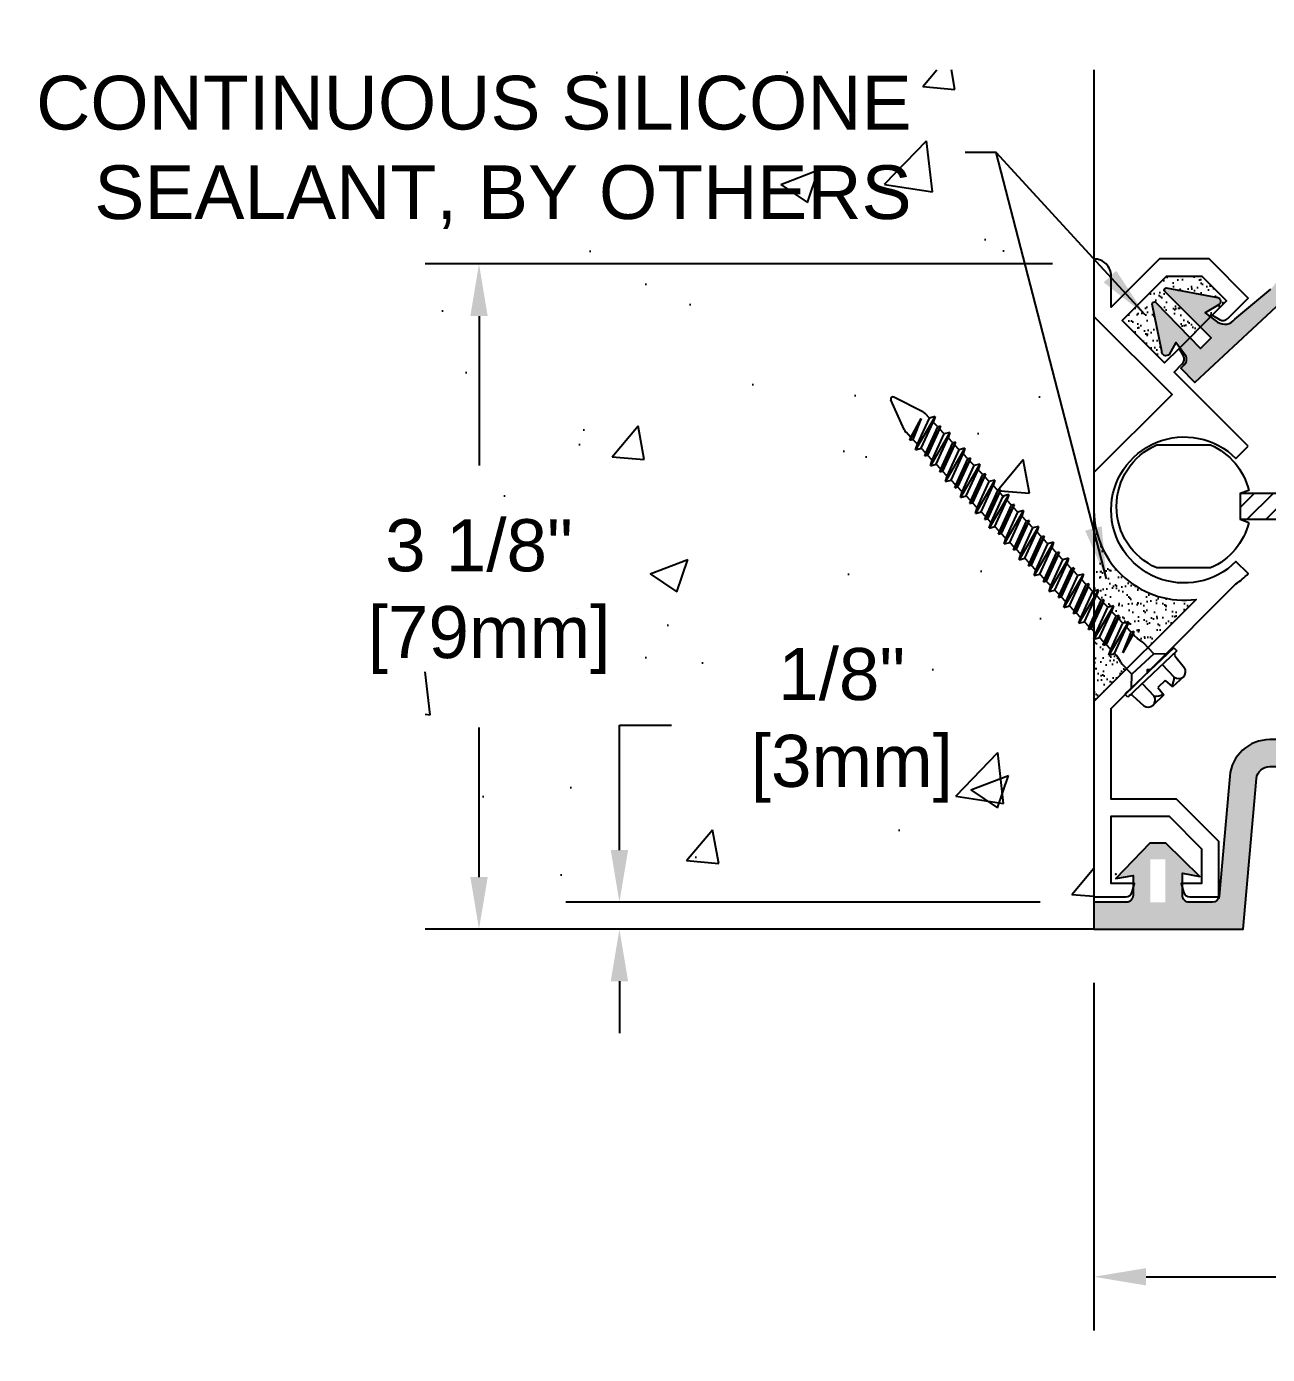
# Model space of a CAD drawing. Header units: inches. Extents: x -2.3 to 14.3, y 3.2 to 13.1.
# Drawn here: x -2.32 to 3.46, y 3.19 to 9.37 of the extents above; entities that cross this region are included whole.
import ezdxf

# ---------------------------------------------------------------- set-up
doc = ezdxf.new("R2010")
doc.units = ezdxf.units.IN
doc.header["$MEASUREMENT"] = 0
for name, color, linetype in [('Anchors', 4, 'Continuous'), ('Conditions', 1, 'Continuous'), ('Dimensions', 3, 'Continuous'), ('Fillers', 2, 'Continuous'), ('Metals', 7, 'Continuous'), ('Text', 2, 'Continuous')]:
    doc.layers.add(name, color=color, linetype=linetype)
doc.styles.add('Arial', font='arial.ttf')
doc.dimstyles.new('Arial', dxfattribs={"dimtxt": 0.2425, "dimasz": 0.2425, "dimexe": 0.25, "dimexo": 0.25, "dimgap": 0.25, "dimtad": 0, "dimtih": 1, "dimtoh": 1, "dimdec": 4, "dimzin": 0, "dimdsep": 46, "dimlunit": 4, "dimtxsty": 'Arial', "dimcen": 0.09, "dimadec": 0, "dimazin": 0, "dimtfac": 1, "dimtdec": 4, "dimtofl": 0, "dimtmove": 0, "dimatfit": 3, "dimfxl": 0, "dimfrac": 2, "dimtolj": 1, "dimtzin": 0, "dimarcsym": 0})

# ---------------------------------------------------------------- blocks, each defined once
blk = doc.blocks.new('Th316134')
for p, q in [((-0.0968, 1.8775), (-0.0272, 1.8775)), ((-0.0233, 1.8325), (-0.0272, 1.8775)), ((0.0232, 1.8325), (0.0272, 1.8775)), ((0.0272, 1.8775), (0.0967, 1.8775)), ((-0.1352, 1.779), (-0.129, 1.8501)), ((-0.0645, 1.7688), (-0.0645, 1.8501)), ((-0.0233, 1.8325), (0.0232, 1.8325)), ((0.0645, 1.7688), (0.0645, 1.8501)), ((0.1352, 1.779), (0.129, 1.8501)), ((-0.1568, 1.75), (-0.1568, 1.7688)), ((-0.1568, 1.7688), (0.1567, 1.7688)), ((-0.1568, 1.75), (0.1567, 1.75)), ((-0.1148, 1.75), (-0.0698, 1.705)), ((0.1148, 1.75), (0.0697, 1.705)), ((0.1567, 1.7688), (0.1567, 1.75)), ((-0.0698, 1.705), (-0.0698, 1.6379)), ((-0.0698, 1.705), (0.0697, 1.705)), ((0.0697, 1.705), (0.0697, 1.6379)), ((-0.0687, 1.6283), (-0.0633, 1.6023)), ((0.0687, 1.6283), (0.0633, 1.6023)), ((-0.0863, 1.5156), (0.0862, 1.5664)), ((-0.0737, 1.5664), (0.0321, 1.6029)), ((-0.0737, 1.5664), (-0.0623, 1.5726)), ((-0.0737, 1.5664), (-0.0623, 1.5602)), ((-0.0623, 1.5726), (0.0321, 1.6029)), ((0.0321, 1.6029), (-0.0623, 1.5602)), ((-0.0623, 1.5927), (-0.0623, 1.5726)), ((0.0623, 1.5793), (-0.0623, 1.5285)), ((-0.0623, 1.5602), (-0.0623, 1.5285)), ((0.0623, 1.5535), (-0.0623, 1.5027)), ((0.0623, 1.5927), (0.0623, 1.5793)), ((0.0862, 1.5664), (0.0623, 1.5793)), ((0.0862, 1.5664), (0.0623, 1.5535)), ((0.0623, 1.5535), (0.0623, 1.5218)), ((-0.0863, 1.5156), (-0.0623, 1.5285)), ((-0.0863, 1.5156), (-0.0623, 1.5027)), ((-0.0737, 1.4648), (0.0737, 1.5156)), ((-0.0623, 1.471), (0.0623, 1.5218)), ((0.0623, 1.5095), (-0.0623, 1.4587)), ((-0.0623, 1.5027), (-0.0623, 1.471)), ((0.0737, 1.5156), (0.0623, 1.5218)), ((0.0737, 1.5156), (0.0623, 1.5095)), ((0.0623, 1.5095), (0.0623, 1.4778)), ((-0.0863, 1.4141), (0.0862, 1.4648)), ((-0.0863, 1.4141), (-0.0623, 1.427)), ((-0.0737, 1.4648), (-0.0623, 1.471)), ((-0.0737, 1.4648), (-0.0623, 1.4587)), ((0.0623, 1.4778), (-0.0623, 1.427)), ((-0.0623, 1.4587), (-0.0623, 1.427)), ((0.0623, 1.4519), (-0.0623, 1.4011)), ((0.0862, 1.4648), (0.0623, 1.4778)), ((0.0862, 1.4648), (0.0623, 1.4519)), ((0.0623, 1.4519), (0.0623, 1.4202)), ((-0.0863, 1.4141), (-0.0623, 1.4011)), ((-0.0863, 1.3125), (0.0862, 1.3633)), ((-0.0737, 1.3633), (0.0737, 1.4141)), ((-0.0737, 1.3633), (-0.0623, 1.3694)), ((-0.0737, 1.3633), (-0.0623, 1.3571)), ((-0.0623, 1.3694), (0.0623, 1.4202)), ((0.0623, 1.4079), (-0.0623, 1.3571)), ((-0.0623, 1.4011), (-0.0623, 1.3694)), ((0.0623, 1.3762), (-0.0623, 1.3254)), ((0.0737, 1.4141), (0.0623, 1.4202)), ((0.0737, 1.4141), (0.0623, 1.4079)), ((0.0623, 1.4079), (0.0623, 1.3762)), ((0.0862, 1.3633), (0.0623, 1.3762)), ((0.0862, 1.3633), (0.0623, 1.3504)), ((-0.0863, 1.3125), (-0.0623, 1.3254)), ((-0.0863, 1.3125), (-0.0623, 1.2996)), ((-0.0737, 1.2617), (0.0737, 1.3125)), ((-0.0623, 1.3571), (-0.0623, 1.3254)), ((0.0623, 1.3504), (-0.0623, 1.2996)), ((-0.0623, 1.2679), (0.0623, 1.3187)), ((0.0623, 1.3063), (-0.0623, 1.2556)), ((-0.0623, 1.2996), (-0.0623, 1.2679)), ((0.0623, 1.3504), (0.0623, 1.3187)), ((0.0737, 1.3125), (0.0623, 1.3187)), ((0.0737, 1.3125), (0.0623, 1.3063)), ((0.0623, 1.3063), (0.0623, 1.2746)), ((-0.0863, 1.2109), (0.0862, 1.2617)), ((-0.0737, 1.2617), (-0.0623, 1.2679)), ((-0.0737, 1.2617), (-0.0623, 1.2556)), ((0.0623, 1.2746), (-0.0623, 1.2239)), ((-0.0623, 1.2556), (-0.0623, 1.2239)), ((0.0623, 1.2488), (-0.0623, 1.198)), ((0.0862, 1.2617), (0.0623, 1.2746)), ((0.0862, 1.2617), (0.0623, 1.2488)), ((0.0623, 1.2488), (0.0623, 1.2171)), ((-0.0863, 1.2109), (-0.0623, 1.2239)), ((-0.0863, 1.2109), (-0.0623, 1.198)), ((-0.0737, 1.1602), (0.0737, 1.2109)), ((-0.0623, 1.1663), (0.0623, 1.2171)), ((0.0623, 1.2048), (-0.0623, 1.154)), ((-0.0623, 1.198), (-0.0623, 1.1663)), ((0.0737, 1.2109), (0.0623, 1.2171)), ((0.0737, 1.2109), (0.0623, 1.2048)), ((0.0623, 1.2048), (0.0623, 1.1731)), ((-0.0863, 1.1094), (0.0862, 1.1602)), ((-0.0863, 1.1094), (-0.0623, 1.1223)), ((-0.0737, 1.1602), (-0.0623, 1.1663)), ((-0.0737, 1.1602), (-0.0623, 1.154)), ((0.0623, 1.1731), (-0.0623, 1.1223)), ((-0.0623, 1.154), (-0.0623, 1.1223)), ((0.0623, 1.1472), (-0.0623, 1.0965)), ((-0.0623, 1.0648), (0.0623, 1.1155)), ((0.0862, 1.1602), (0.0623, 1.1731)), ((0.0862, 1.1602), (0.0623, 1.1472)), ((0.0623, 1.1472), (0.0623, 1.1155)), ((0.0737, 1.1094), (0.0623, 1.1155)), ((-0.0863, 1.1094), (-0.0623, 1.0965)), ((-0.0863, 1.0078), (0.0862, 1.0586)), ((-0.0737, 1.0586), (0.0737, 1.1094)), ((-0.0737, 1.0586), (-0.0623, 1.0648)), ((-0.0737, 1.0586), (-0.0623, 1.0524)), ((0.0623, 1.1032), (-0.0623, 1.0524)), ((-0.0623, 1.0965), (-0.0623, 1.0648)), ((0.0623, 1.0715), (-0.0623, 1.0207)), ((-0.0623, 1.0524), (-0.0623, 1.0207)), ((0.0737, 1.1094), (0.0623, 1.1032)), ((0.0623, 1.1032), (0.0623, 1.0715)), ((0.0862, 1.0586), (0.0623, 1.0715)), ((0.0862, 1.0586), (0.0623, 1.0457)), ((-0.0863, 1.0078), (-0.0623, 1.0207)), ((-0.0863, 1.0078), (-0.0623, 0.9949)), ((-0.0737, 0.957), (0.0737, 1.0078)), ((0.0623, 1.0457), (-0.0623, 0.9949)), ((-0.0623, 0.9632), (0.0623, 1.014)), ((0.0623, 1.0016), (-0.0623, 0.9509)), ((-0.0623, 0.9949), (-0.0623, 0.9632)), ((0.0623, 1.0457), (0.0623, 1.014)), ((0.0737, 1.0078), (0.0623, 1.014)), ((0.0737, 1.0078), (0.0623, 1.0016)), ((0.0623, 1.0016), (0.0623, 0.97)), ((-0.0863, 0.9063), (0.0862, 0.957)), ((-0.0737, 0.957), (-0.0623, 0.9632)), ((-0.0737, 0.957), (-0.0623, 0.9509)), ((0.0623, 0.97), (-0.0623, 0.9192)), ((-0.0623, 0.9509), (-0.0623, 0.9192)), ((0.0623, 0.9441), (-0.0623, 0.8933)), ((0.0862, 0.957), (0.0623, 0.97)), ((0.0862, 0.957), (0.0623, 0.9441)), ((0.0623, 0.9441), (0.0623, 0.9124)), ((-0.0863, 0.9063), (-0.0623, 0.9192)), ((-0.0863, 0.9063), (-0.0623, 0.8933)), ((-0.0737, 0.8555), (0.0737, 0.9063)), ((-0.0623, 0.8616), (0.0623, 0.9124)), ((0.0623, 0.9001), (-0.0623, 0.8493)), ((-0.0623, 0.8933), (-0.0623, 0.8616)), ((0.0623, 0.8684), (-0.0623, 0.8176)), ((0.0737, 0.9063), (0.0623, 0.9124)), ((0.0737, 0.9063), (0.0623, 0.9001)), ((0.0623, 0.9001), (0.0623, 0.8684)), ((0.0862, 0.8555), (0.0623, 0.8684)), ((-0.0863, 0.8047), (0.0862, 0.8555)), ((-0.0863, 0.8047), (-0.0623, 0.8176)), ((-0.0863, 0.8047), (-0.0623, 0.7918)), ((-0.0737, 0.8555), (-0.0623, 0.8616)), ((-0.0737, 0.8555), (-0.0623, 0.8493)), ((-0.0737, 0.7539), (0.0737, 0.8047)), ((-0.0623, 0.8493), (-0.0623, 0.8176)), ((0.0623, 0.8425), (-0.0623, 0.7918)), ((-0.0623, 0.7601), (0.0623, 0.8109)), ((0.0862, 0.8555), (0.0623, 0.8425)), ((0.0623, 0.8425), (0.0623, 0.8109)), ((0.0737, 0.8047), (0.0623, 0.8109)), ((0.0737, 0.8047), (0.0623, 0.7985)), ((-0.0863, 0.7031), (0.0862, 0.7539)), ((-0.0737, 0.7539), (-0.0623, 0.7601)), ((-0.0737, 0.7539), (-0.0623, 0.7477)), ((0.0623, 0.7985), (-0.0623, 0.7477)), ((-0.0623, 0.7918), (-0.0623, 0.7601)), ((0.0623, 0.7668), (-0.0623, 0.716)), ((-0.0623, 0.7477), (-0.0623, 0.716)), ((0.0623, 0.7985), (0.0623, 0.7668)), ((0.0862, 0.7539), (0.0623, 0.7668)), ((0.0862, 0.7539), (0.0623, 0.741)), ((0.0623, 0.7488), (0.0623, 0.7171)), ((-0.0863, 0.7031), (-0.0623, 0.716)), ((-0.0863, 0.7031), (-0.0623, 0.6902)), ((-0.0737, 0.6602), (0.0737, 0.7109)), ((0.0623, 0.741), (-0.0623, 0.6902)), ((-0.0623, 0.6663), (0.0623, 0.7171)), ((0.0623, 0.7048), (-0.0623, 0.654)), ((-0.0623, 0.698), (-0.0623, 0.6663)), ((0.0737, 0.7109), (0.0623, 0.7171)), ((0.0737, 0.7109), (0.0623, 0.7048)), ((0.0623, 0.7048), (0.0623, 0.6731)), ((-0.0863, 0.6094), (0.0862, 0.6602)), ((-0.0863, 0.6094), (-0.0623, 0.6223)), ((-0.0737, 0.6602), (-0.0623, 0.6663)), ((-0.0737, 0.6602), (-0.0623, 0.654)), ((0.0623, 0.6731), (-0.0623, 0.6223)), ((-0.0623, 0.654), (-0.0623, 0.6223)), ((0.0623, 0.6472), (-0.0623, 0.5965)), ((0.0862, 0.6602), (0.0623, 0.6731)), ((0.0862, 0.6602), (0.0623, 0.6472)), ((0.0623, 0.6472), (0.0623, 0.6155)), ((-0.0863, 0.6094), (-0.0623, 0.5965)), ((-0.0863, 0.5078), (0.0862, 0.5586)), ((-0.0737, 0.5586), (0.0737, 0.6094)), ((-0.0737, 0.5586), (-0.0623, 0.5648)), ((-0.0737, 0.5586), (-0.0623, 0.5524)), ((-0.0623, 0.5648), (0.0623, 0.6155)), ((0.0623, 0.6032), (-0.0623, 0.5524)), ((-0.0623, 0.5965), (-0.0623, 0.5648)), ((0.0623, 0.5715), (-0.0623, 0.5207)), ((0.0737, 0.6094), (0.0623, 0.6155)), ((0.0737, 0.6094), (0.0623, 0.6032)), ((0.0623, 0.6032), (0.0623, 0.5715)), ((0.0862, 0.5586), (0.0623, 0.5715)), ((0.0862, 0.5586), (0.0623, 0.5457)), ((-0.0863, 0.5078), (-0.0623, 0.5207)), ((-0.0863, 0.5078), (-0.0623, 0.4949)), ((-0.0737, 0.457), (0.0737, 0.5078)), ((-0.0623, 0.5524), (-0.0623, 0.5207)), ((0.0623, 0.5457), (-0.0623, 0.4949)), ((-0.0623, 0.4632), (0.0623, 0.514)), ((0.0623, 0.5016), (-0.0623, 0.4509)), ((-0.0623, 0.4949), (-0.0623, 0.4632)), ((0.0623, 0.5457), (0.0623, 0.514)), ((0.0737, 0.5078), (0.0623, 0.514)), ((0.0737, 0.5078), (0.0623, 0.5016)), ((0.0623, 0.5016), (0.0623, 0.47)), ((-0.0863, 0.4063), (0.0862, 0.457)), ((-0.0737, 0.457), (-0.0623, 0.4632)), ((-0.0737, 0.457), (-0.0623, 0.4509)), ((0.0623, 0.47), (-0.0623, 0.4192)), ((-0.0623, 0.4509), (-0.0623, 0.4192)), ((0.0623, 0.4441), (-0.0623, 0.3933)), ((0.0862, 0.457), (0.0623, 0.47)), ((0.0862, 0.457), (0.0623, 0.4441)), ((0.0623, 0.4441), (0.0623, 0.4124)), ((-0.0863, 0.4063), (-0.0623, 0.4192)), ((-0.0863, 0.4063), (-0.0623, 0.3933)), ((-0.0737, 0.3555), (0.0737, 0.4063)), ((-0.0623, 0.3616), (0.0623, 0.4124)), ((0.0623, 0.4001), (-0.0623, 0.3493)), ((-0.0623, 0.3933), (-0.0623, 0.3616)), ((0.0737, 0.4063), (0.0623, 0.4124)), ((0.0737, 0.4063), (0.0623, 0.4001)), ((0.0623, 0.4001), (0.0623, 0.3684)), ((-0.0863, 0.3047), (0.0862, 0.3555)), ((-0.0863, 0.3047), (-0.0623, 0.3176)), ((-0.0737, 0.3555), (-0.0623, 0.3616)), ((-0.0737, 0.3555), (-0.0623, 0.3493)), ((0.0623, 0.3684), (-0.0623, 0.3176)), ((-0.0623, 0.3493), (-0.0623, 0.3176)), ((0.0623, 0.3425), (-0.0623, 0.2918)), ((-0.0623, 0.2601), (0.0623, 0.3109)), ((0.0862, 0.3555), (0.0623, 0.3684)), ((0.0862, 0.3555), (0.0623, 0.3425)), ((0.0623, 0.3425), (0.0623, 0.3109)), ((0.0737, 0.3047), (0.0623, 0.3109)), ((-0.0863, 0.3047), (-0.0623, 0.2918)), ((-0.0863, 0.2031), (0.0862, 0.2539)), ((-0.0737, 0.2539), (0.0737, 0.3047)), ((-0.0737, 0.2539), (-0.0623, 0.2601)), ((-0.0737, 0.2539), (-0.0623, 0.2477)), ((0.0623, 0.2985), (-0.0623, 0.2477)), ((-0.0623, 0.2918), (-0.0623, 0.2601)), ((0.0623, 0.2668), (-0.0623, 0.216)), ((-0.0623, 0.2477), (-0.0623, 0.216)), ((0.0737, 0.3047), (0.0623, 0.2985)), ((0.0623, 0.2985), (0.0623, 0.2668)), ((0.0862, 0.2539), (0.0623, 0.2668)), ((0.0862, 0.2539), (0.0623, 0.241)), ((-0.0863, 0.2031), (-0.0623, 0.216)), ((-0.0863, 0.2031), (-0.0623, 0.1902)), ((0.0623, 0.241), (-0.0623, 0.1902)), ((-0.0623, 0.1902), (-0.0623, 0.1643)), ((-0.0335, 0.1662), (0.0623, 0.2093)), ((-0.0335, 0.1662), (0.0737, 0.2031)), ((0.0623, 0.197), (-0.0335, 0.1662)), ((0.0623, 0.241), (0.0623, 0.2093)), ((0.0737, 0.2031), (0.0623, 0.2093)), ((0.0737, 0.2031), (0.0623, 0.197)), ((0.0623, 0.197), (0.0623, 0.1643)), ((-0.0596, 0.149), (-0.0096, 0.0062)), ((0.0596, 0.149), (0.0096, 0.0062))]:
    blk.add_line(p, q)
for centre, radius, start, end in [((-0.0968, 1.8448), 0.0327, 9.28497, 170.71503), ((0, 1.7879), 0.0896, 107.42152, 136.04074), ((0, 1.7879), 0.0896, 43.95926, 72.57848), ((0.0967, 1.8448), 0.0327, 9.28497, 170.71503), ((-0.1464, 1.78), 0.0112, 270, 355), ((0.1464, 1.78), 0.0112, 185, 270), ((-0.0233, 1.6379), 0.0465, 180, 191.9357), ((0.0232, 1.6379), 0.0465, 348.0643, 0), ((-0.1088, 1.5927), 0.0465, 0, 11.9357), ((0.1088, 1.5927), 0.0465, 168.0643, 180), ((-0.0158, 0.1643), 0.0465, 180, 199.30575), ((0.0158, 0.1643), 0.0465, 340.69425, 0), ((0, 0.0106), 0.0106, 204.10008, 335.89992)]:
    blk.add_arc(centre, radius, start, end)
blk = doc.blocks.new('RAL5')
blk.add_lwpolyline([(0.7175, 2.0978), (0.3724, 2.4429), (0.411, 2.4815, 0.339454), (0.416, 2.5189), (0.3958, 2.5539), (0.3286, 2.4867), (0.1314, 2.6839), (0.3376, 2.89), (0.5023, 2.89), (0.6171, 2.7752), (0.5499, 2.708), (0.5849, 2.6878, 0.339454), (0.6223, 2.6928), (0.7175, 2.788), (0.5355, 2.97), (0.3044, 2.97), (0.08, 2.7456), (0.08, 2.8905, 0.414214), (0.0005, 2.97), (0, 2.97), (0, 2.7022), (0.3634, 2.3388), (0, 1.9755), (0, 1.7977, 0.450829), (0.4753, 1.385), (0, 0.9098), (0, 0), (0.1476, 0, 0.339454), (0.1775, 0.023), (0.188, 0.062), (0.08, 0.062), (0.08, 0.375), (0.3503, 0.375), (0.501, 0.2243), (0.501, 0.062), (0.406, 0.062), (0.4165, 0.023, 0.339454), (0.4464, 0), (0.581, 0), (0.581, 0.2575), (0.3835, 0.455), (0.08, 0.455), (0.08, 0.8766), (0.2486, 1.0452), (0.2486, 1.0594), (0.2628, 1.0594), (0.6603, 1.4569, 0.044547), (0.7175, 1.5049), (0.6608, 1.5614, -2.420133), (0.6608, 2.0414), (0.7175, 2.0978)], format="xyb")
at = {"color": 0, "linetype": 'ByBlock'}
blk.add_point((0.102, 0.105), dxfattribs=at)
blk.add_point((0.102, 0.105), dxfattribs=at)
blk.add_point((0.102, 0.105), dxfattribs=at)
blk = doc.blocks.new('*D2')
at = {"layer": 'Defpoints', "color": 0}
for p in [(2.6495, 5.1672), (10.6495, 5.1672), (2.6495, 3.5484)]:
    blk.add_point(p, dxfattribs=at)
at = {"layer": 'Dimensions', "color": 0, "lineweight": -2}
for p, q in [((2.6495, 4.9172), (2.6495, 3.2984)), ((10.6495, 4.9172), (10.6495, 3.2984)), ((2.892, 3.5484), (5.7045, 3.5484)), ((10.407, 3.5484), (7.5945, 3.5484))]:
    blk.add_line(p, q, dxfattribs=at)
at = {"layer": 'Dimensions', "color": 0}
for points in [[(2.892, 3.5888), (2.892, 3.508), (2.6495, 3.5484)], [(10.407, 3.5888), (10.407, 3.508), (10.6495, 3.5484)]]:
    blk.add_solid(points, dxfattribs=at)
at = {"layer": 'Dimensions', "color": 0, "insert": (6.6495, 3.5484), "char_height": 0.2425, "attachment_point": 5, "style": 'Arial'}
blk.add_mtext('\\A1;8"\\P [203mm]', dxfattribs=at)
blk = doc.blocks.new('*D3')
at = {"layer": 'Defpoints', "color": 0}
for p in [(2.7062, 8.2639), (-0.2125, 5.1672), (0.6495, 5.1672)]:
    blk.add_point(p, dxfattribs=at)
at = {"layer": 'Dimensions', "color": 0, "lineweight": -2}
for p, q in [((2.4562, 8.2639), (-0.4625, 8.2639)), ((-0.2125, 8.0214), (-0.2125, 7.3251)), ((-0.2125, 5.4097), (-0.2125, 6.106)), ((0.3995, 5.1672), (-0.4625, 5.1672))]:
    blk.add_line(p, q, dxfattribs=at)
at = {"layer": 'Dimensions', "color": 0}
for points in [[(-0.2529, 8.0214), (-0.172, 8.0214), (-0.2125, 8.2639)], [(-0.2529, 5.4097), (-0.172, 5.4097), (-0.2125, 5.1672)]]:
    blk.add_solid(points, dxfattribs=at)
at = {"layer": 'Dimensions', "color": 0, "insert": (-0.2125, 6.7156), "char_height": 0.2425, "attachment_point": 5, "style": 'Arial'}
blk.add_mtext('\\A1;3 1/8"\\P [79mm]', dxfattribs=at)
blk = doc.blocks.new('*D7')
at = {"layer": 'Defpoints', "color": 0}
for p in [(0.4409, 5.2922), (2.6495, 5.2922), (2.6495, 5.1672)]:
    blk.add_point(p, dxfattribs=at)
at = {"layer": 'Dimensions', "color": 0, "lineweight": -2}
for p, q in [((0.4409, 5.5347), (0.4409, 6.116)), ((0.4409, 6.116), (0.6834, 6.116)), ((2.3995, 5.2922), (0.1909, 5.2922)), ((2.3995, 5.1672), (0.1909, 5.1672)), ((0.4409, 4.9247), (0.4409, 4.6822))]:
    blk.add_line(p, q, dxfattribs=at)
at = {"layer": 'Dimensions', "color": 0}
for points in [[(0.4005, 5.5347), (0.4813, 5.5347), (0.4409, 5.2922)], [(0.4005, 4.9247), (0.4813, 4.9247), (0.4409, 5.1672)]]:
    blk.add_solid(points, dxfattribs=at)
at = {"layer": 'Dimensions', "color": 0, "insert": (1.4756, 6.116), "char_height": 0.2425, "attachment_point": 5, "style": 'Arial'}
blk.add_mtext('\\A1;1/8"\\P [3mm]', dxfattribs=at)
blk = doc.blocks.new('VS400')
h = blk.add_hatch(color=256)
h.paths.add_polyline_path([(3.1059, 0), (3.7912, 0), (3.8538, 0.7004, -0.388879), (3.9155, 0.757), (4.0844, 0.757, -0.388879), (4.1462, 0.7004), (4.2088, 0), (4.894, 0), (4.9566, 0.7004, -0.388879), (5.0184, 0.757), (5.1819, 0.757, -0.388879), (5.2437, 0.7004), (5.3063, 0), (6, 0), (6, 0.125), (5.849, 0.125, -0.414214), (5.818, 0.156), (5.818, 0.25), (5.898, 0.235), (5.7405, 0.4), (5.6655, 0.4), (5.508, 0.245), (5.588, 0.26), (5.588, 0.156, -0.414214), (5.557, 0.125), (5.449, 0.125, -0.388344), (5.4181, 0.1532), (5.3682, 0.7119, 0.388036), (5.1819, 0.882), (5.0184, 0.882, 0.388036), (4.8322, 0.7119), (4.7822, 0.1532, -0.388344), (4.7514, 0.125), (4.6229, 0.125), (4.6229, 0.487), (4.4389, 0.487), (4.4389, 0.125), (4.3515, 0.125, -0.388344), (4.3206, 0.1532), (4.2707, 0.7119, 0.388036), (4.0844, 0.882), (3.9155, 0.882, 0.388036), (3.7293, 0.7119), (3.6794, 0.1532, -0.388344), (3.6485, 0.125), (3.5405, 0.125), (3.5405, 0.487), (3.3565, 0.487), (3.3565, 0.125), (3.2486, 0.125, -0.388344), (3.2177, 0.1532), (3.1678, 0.7119, 0.388036), (2.9816, 0.882), (2.818, 0.882, 0.388036), (2.6318, 0.7119), (2.5819, 0.1532, -0.388344), (2.551, 0.125), (2.443, 0.125, -0.414214), (2.412, 0.156), (2.412, 0.26), (2.492, 0.245), (2.3345, 0.4), (2.2595, 0.4), (2.102, 0.235), (2.182, 0.25), (2.182, 0.156, -0.414214), (2.151, 0.125), (2, 0.125), (2, 0), (2.6937, 0), (2.7562, 0.7004, -0.388879), (2.818, 0.757), (2.9816, 0.757, -0.388879), (3.0433, 0.7004)])
h.paths.add_polyline_path([(3.4785, 0.125), (3.4185, 0.125), (3.4185, 0.425), (3.4785, 0.425)], flags=17)
h.paths.add_polyline_path([(4.5009, 0.125), (4.5009, 0.425), (4.5609, 0.425), (4.5609, 0.125)], flags=17)
h.paths.add_polyline_path([(2.332, 0.125), (2.262, 0.125), (2.262, 0.325), (2.332, 0.325)], flags=17)
h.paths.add_polyline_path([(5.668, 0.125), (5.668, 0.325), (5.738, 0.325), (5.738, 0.125)], flags=17)
blk.add_lwpolyline([(4.7514, 0.125), (4.6229, 0.125), (4.6229, 0.487), (4.4389, 0.487), (4.4389, 0.125), (4.3515, 0.125, -0.388344), (4.3206, 0.1532), (4.2707, 0.7115, 0.388652), (4.0844, 0.882), (3.9155, 0.882, 0.388652), (3.7293, 0.7115), (3.6794, 0.1532, -0.388344), (3.6485, 0.125), (3.5405, 0.125), (3.5405, 0.487), (3.3565, 0.487), (3.3565, 0.125), (3.2486, 0.125, -0.388344), (3.2177, 0.1532), (3.1678, 0.7115, 0.388652), (2.9816, 0.882), (2.818, 0.882, 0.388652), (2.6317, 0.7115), (2.5819, 0.1532, -0.388344), (2.551, 0.125), (2.443, 0.125, -0.414214), (2.412, 0.156), (2.412, 0.26), (2.492, 0.245), (2.3345, 0.4), (2.2595, 0.4), (2.102, 0.235), (2.182, 0.25), (2.182, 0.156, -0.414214), (2.151, 0.125), (2, 0.125), (2, 0), (2.6937, 0), (2.7562, 0.7004, -0.388879), (2.818, 0.757), (2.9816, 0.757, -0.388879), (3.0433, 0.7004), (3.1059, 0), (3.7912, 0), (3.8538, 0.7004, -0.388879), (3.9155, 0.757), (4.0844, 0.757, -0.388879), (4.1462, 0.7004), (4.2088, 0), (4.894, 0), (4.9566, 0.7004, -0.388879), (5.0184, 0.757), (5.1819, 0.757, -0.388879), (5.2437, 0.7004), (5.3063, 0), (6, 0), (6, 0.125), (5.849, 0.125, -0.414214), (5.818, 0.156), (5.818, 0.25), (5.898, 0.235), (5.7405, 0.4), (5.6655, 0.4), (5.508, 0.245), (5.588, 0.26), (5.588, 0.156, -0.414214), (5.557, 0.125), (5.449, 0.125, -0.388344), (5.4181, 0.1532), (5.3682, 0.7115, 0.388652), (5.1819, 0.882), (5.0184, 0.882, 0.388652), (4.8321, 0.7115), (4.7822, 0.1532, -0.388344)], format="xyb", close=True)
blk = doc.blocks.new('bs1200')
at = {"layer": 'Fillers'}
blk.add_hatch(color=256, dxfattribs=at).paths.add_polyline_path([(4.8898, 9.5062), (4.9442, 10.8302, -0.859612), (5.1442, 10.8302), (5.4303, 9.5786, 0.901093), (5.7703, 9.5786), (6.0178, 10.7292, -0.930224), (6.2178, 10.7292), (6.4832, 9.5643, 0.3755), (6.6526, 9.4162, 0.3755), (6.822, 9.5643), (7.0873, 10.7292, -0.930224), (7.2873, 10.7292), (7.5348, 9.5786, 0.901093), (7.8748, 9.5786), (8.1609, 10.8302, -0.859612), (8.3609, 10.8302), (8.4154, 9.5062, 0.956113), (8.7554, 9.5062), (8.9352, 10.0472, -0.894712), (9.1352, 10.0472), (8.9567, 8.8672, 0.933945), (9.2967, 8.8672), (9.4858, 9.3526, -0.914565), (9.6858, 9.3526), (9.7244, 8.2033, 0.203722), (9.7856, 8.0852), (10.1952, 7.7058), (10.2395, 7.7847), (10.226, 7.7982, -0.379282), (10.2173, 7.8452), (10.2625, 7.9052), (10.2937, 7.8493, 0.684825), (10.3279, 7.8643), (10.3939, 8.0706, 0.67662), (10.3768, 8.0779), (10.1691, 7.8636), (10.1196, 7.9131), (10.3353, 8.1288, 0.637589), (10.3291, 8.1458), (10.0974, 8.103, 0.699658), (10.0816, 8.069), (10.1471, 8.0294), (10.0933, 7.9898, -0.423685), (10.0087, 8.0007), (9.8331, 8.1462, -0.131789), (9.7899, 8.2236), (9.7558, 9.3526, 0.947783), (9.4158, 9.3526), (9.2267, 8.8672, -0.871953), (9.0267, 8.8672), (9.2052, 10.0472, 0.947333), (8.8652, 10.0472), (8.6854, 9.5062, -0.861922), (8.4854, 9.5062), (8.4309, 10.8302, 0.937913), (8.0909, 10.8302), (7.8048, 9.5786, -0.854277), (7.6048, 9.5786), (7.3573, 10.7292, 0.932267), (7.0173, 10.7292), (6.7526, 9.5786, -0.377672), (6.6526, 9.4905, -0.377672), (6.5526, 9.5786), (6.2878, 10.7292, 0.932267), (5.9478, 10.7292), (5.7003, 9.5786, -0.854277), (5.5003, 9.5786), (5.2142, 10.8302, 0.937913), (4.8742, 10.8302), (4.8198, 9.5062, -0.861922), (4.6198, 9.5062), (4.4399, 10.0472, 0.947333), (4.0999, 10.0472), (4.2785, 8.8672, -0.871953), (4.0785, 8.8672), (3.8893, 9.3526, 0.947783), (3.5493, 9.3526), (3.5153, 8.2236, -0.131789), (3.4721, 8.1462), (3.3055, 8.0072, -0.423685), (3.2208, 7.9963), (3.167, 8.0358), (3.2326, 8.0754, 0.699658), (3.2168, 8.1095), (2.9851, 8.1522, 0.637589), (2.9789, 8.1352), (3.1946, 7.9195), (3.1451, 7.87), (2.9374, 8.0844, 0.67662), (2.9203, 8.0771), (2.9648, 7.8577, 0.684825), (2.9989, 7.8426), (3.0301, 7.8985), (3.0753, 7.8386, -0.37928), (3.0666, 7.7915), (3.0531, 7.7781), (3.119, 7.7123), (3.5196, 8.0852, 0.203722), (3.5808, 8.2033), (3.6193, 9.3526, -0.914565), (3.8193, 9.3526), (4.0085, 8.8672, 0.933945), (4.3485, 8.8672), (4.1699, 10.0472, -0.894712), (4.3699, 10.0472), (4.5498, 9.5062, 0.956113)])
blk.add_lwpolyline([(3.0666, 7.7915, 0.379282), (3.0753, 7.8386), (3.0301, 7.8985), (2.9989, 7.8426, -0.684825), (2.9648, 7.8577), (2.9203, 8.0771, -0.67662), (2.9374, 8.0844), (3.1451, 7.87), (3.1946, 7.9195), (2.9789, 8.1352, -0.637589), (2.9851, 8.1522), (3.2168, 8.1095, -0.699658), (3.2326, 8.0754), (3.167, 8.0358), (3.2247, 7.9935, 0.400335), (3.3055, 8.0072), (3.4721, 8.1462, 0.131789)], format="xyb", dxfattribs=at)
blk.add_lwpolyline([(3.5196, 8.0852), (3.119, 7.7123), (3.0531, 7.7781), (3.0666, 7.7915)], dxfattribs=at)
blk = doc.blocks.new('SB20-MOD')
h = blk.add_hatch()
h.set_pattern_fill('ANSI31', color=256, scale=0.5, style=0)
h.paths.add_polyline_path([(4.0676, 7.0751), (4.0676, 7.1058), (4.0388, 7.1249), (4.0964, 7.1467), (4.0676, 7.1658), (4.0676, 7.1951), (3.3292, 7.1951), (3.3292, 7.0751)])
h.paths.add_polyline_path([(4.1376, 7.1951), (4.1376, 7.1658), (4.1664, 7.1467), (4.1088, 7.1249), (4.1376, 7.1058), (4.1376, 7.0751), (4.6489, 7.0751), (4.6489, 7.1951)])
h.paths.add_polyline_path([(9.1125, 7.0751), (9.1125, 7.1058), (9.0837, 7.1249), (9.1413, 7.1467), (9.1125, 7.1658), (9.1125, 7.1951), (8.6505, 7.1951), (8.6505, 7.0751)])
h.paths.add_polyline_path([(10.4426, 7.0751), (10.4426, 7.1951), (9.1825, 7.1951), (9.1825, 7.1658), (9.2113, 7.1467), (9.1537, 7.1249), (9.1825, 7.1058), (9.1825, 7.0751)])
blk.add_lwpolyline([(3.3702, 7.0608, -0.233897), (3.1917, 6.8487), (2.9417, 6.8487, -0.654654), (2.9417, 7.4215), (3.1917, 7.4215, -0.233897), (3.3702, 7.2095), (3.3292, 7.1951), (3.3292, 7.0751)], format="xyb", close=True)
for points in [[(4.0676, 7.1951), (3.3292, 7.1951)], [(4.0676, 7.1951), (3.3292, 7.1951)], [(3.3292, 7.0751), (4.0676, 7.0751)], [(3.3292, 7.0751), (4.0676, 7.0751)]]:
    blk.add_lwpolyline(points)

msp = doc.modelspace()

# ---------------------------------------------------------------- hatches: boundary and pattern name
at = {"layer": 'Conditions'}
h = msp.add_hatch(dxfattribs=at)
h.set_pattern_fill('AR-CONC', color=256, scale=0.25, style=0)
h.paths.add_polyline_path([(2.0717, 7.14842), (2.07581, 7.16076), (2.05408, 7.18383), (2.02774, 7.17678), (2.03635, 7.20264), (2.01462, 7.22571), (2.00207, 7.22235), (2.00617, 7.23469), (1.98444, 7.25776), (1.95811, 7.25071), (1.96672, 7.27657), (1.94499, 7.29964), (1.93243, 7.29628), (1.93653, 7.30862), (1.9148, 7.33169), (1.88847, 7.32464), (1.89708, 7.3505), (1.87535, 7.37357), (1.86279, 7.37021), (1.8669, 7.38255), (1.84517, 7.40562), (1.81883, 7.39857), (1.82744, 7.42443), (1.80571, 7.4475), (1.79315, 7.44414), (1.79726, 7.45648), (1.77489, 7.48022, -0.084437), (1.76625, 7.49321), (1.70551, 7.62976, -0.709275), (1.71883, 7.64459), (1.85307, 7.57499, -0.084437), (1.86552, 7.56559), (1.88325, 7.54676), (1.90958, 7.55381), (1.90097, 7.52795), (1.92271, 7.50488), (1.93526, 7.50824), (1.93116, 7.4959), (1.95289, 7.47283), (1.97922, 7.47988), (1.97061, 7.45402), (1.99234, 7.43095), (2.0049, 7.43431), (2.00079, 7.42197), (2.02252, 7.3989), (2.04886, 7.40595), (2.04025, 7.38009), (2.06198, 7.35702), (2.07454, 7.36038), (2.07043, 7.34804), (2.09216, 7.32497), (2.11849, 7.33202), (2.10989, 7.30616), (2.13162, 7.28309), (2.14417, 7.28645), (2.14007, 7.27411), (2.1618, 7.25104), (2.18813, 7.25809), (2.17952, 7.23223), (2.20125, 7.20916), (2.21381, 7.21252), (2.2097, 7.20018), (2.22608, 7.1828), (2.25241, 7.18985), (2.2438, 7.16398), (2.26553, 7.14091), (2.27809, 7.14427), (2.27398, 7.13194), (2.29571, 7.10887), (2.32205, 7.11592), (2.31344, 7.09005), (2.33517, 7.06698), (2.34773, 7.07034), (2.34362, 7.05801), (2.36535, 7.03494), (2.39168, 7.04199), (2.38308, 7.01612), (2.40481, 6.99305), (2.41736, 6.99641), (2.41326, 6.98408), (2.43499, 6.96101), (2.46132, 6.96806), (2.45271, 6.94219), (2.47444, 6.91912), (2.487, 6.92248), (2.48289, 6.91015), (2.50463, 6.88708), (2.53096, 6.89413), (2.52235, 6.86826), (2.54408, 6.84519), (2.55664, 6.84855), (2.55253, 6.83622), (2.57426, 6.81315), (2.60059, 6.8202), (2.59199, 6.79433), (2.61372, 6.77126), (2.62627, 6.77462), (2.62217, 6.76229), (2.6439, 6.73922), (2.64946, 6.74071), (2.64946, 9.1672), (-0.46246, 9.1672), (-0.46246, 5.1672), (2.64946, 5.1672), (2.64946, 6.51719), (2.64912, 6.5171), (2.64946, 6.51813), (2.64946, 6.55173), (2.636, 6.56603), (2.62344, 6.56267), (2.62754, 6.575), (2.60581, 6.59807), (2.57948, 6.59103), (2.58809, 6.61689), (2.56636, 6.63996), (2.5538, 6.6366), (2.55791, 6.64893), (2.53618, 6.672), (2.50985, 6.66496), (2.51845, 6.69082), (2.49672, 6.71389), (2.48417, 6.71053), (2.48827, 6.72286), (2.46654, 6.74593), (2.44021, 6.73889), (2.44882, 6.76475), (2.42709, 6.78782), (2.41453, 6.78446), (2.41863, 6.79679), (2.3969, 6.81986), (2.37057, 6.81282), (2.37918, 6.83868), (2.35745, 6.86175), (2.34489, 6.85839), (2.349, 6.87072), (2.32727, 6.89379), (2.30093, 6.88675), (2.30954, 6.91261), (2.28781, 6.93568), (2.27526, 6.93232), (2.27936, 6.94465), (2.25763, 6.96772), (2.2313, 6.96068), (2.23991, 6.98654), (2.21818, 7.00961), (2.20562, 7.00625), (2.20972, 7.01858), (2.18799, 7.04165), (2.16166, 7.03461), (2.17027, 7.06047), (2.1539, 7.07785), (2.14134, 7.07449), (2.14544, 7.08683), (2.12371, 7.1099), (2.09738, 7.10285), (2.10599, 7.12871), (2.08426, 7.15178)])
h.paths.add_polyline_path([(12.64946, 9.1672), (10.64946, 9.1672), (10.64946, 6.74071), (10.65503, 6.73922), (10.67676, 6.76229), (10.67265, 6.77462), (10.68521, 6.77126), (10.70694, 6.79433), (10.69833, 6.8202), (10.72466, 6.81315), (10.74639, 6.83622), (10.74229, 6.84855), (10.75484, 6.84519), (10.77658, 6.86826), (10.76797, 6.89413), (10.7943, 6.88708), (10.81603, 6.91015), (10.81192, 6.92248), (10.82448, 6.91912), (10.84621, 6.94219), (10.8376, 6.96806), (10.86394, 6.96101), (10.88567, 6.98408), (10.88156, 6.99641), (10.89412, 6.99305), (10.91585, 7.01612), (10.90724, 7.04199), (10.93357, 7.03494), (10.9553, 7.05801), (10.9512, 7.07034), (10.96376, 7.06698), (10.98549, 7.09005), (10.97688, 7.11592), (11.00321, 7.10887), (11.02494, 7.13194), (11.02084, 7.14427), (11.03339, 7.14091), (11.05512, 7.16398), (11.04651, 7.18985), (11.07285, 7.1828), (11.08922, 7.20018), (11.08512, 7.21252), (11.09767, 7.20916), (11.1194, 7.23223), (11.11079, 7.25809), (11.13713, 7.25104), (11.15886, 7.27411), (11.15475, 7.28645), (11.16731, 7.28309), (11.18904, 7.30616), (11.18043, 7.33202), (11.20676, 7.32497), (11.22849, 7.34804), (11.22439, 7.36038), (11.23695, 7.35702), (11.25868, 7.38009), (11.25007, 7.40595), (11.2764, 7.3989), (11.29813, 7.42197), (11.29403, 7.43431), (11.30658, 7.43095), (11.32831, 7.45402), (11.3197, 7.47988), (11.34604, 7.47283), (11.36777, 7.4959), (11.36366, 7.50824), (11.37622, 7.50488), (11.39795, 7.52795), (11.38934, 7.55381), (11.41567, 7.54676), (11.43341, 7.56559, -0.084437), (11.44585, 7.57499), (11.57853, 7.64378, -0.709275), (11.59413, 7.63137), (11.53267, 7.49321, -0.084437), (11.52403, 7.48022), (11.50166, 7.45648), (11.50577, 7.44414), (11.49321, 7.4475), (11.47148, 7.42443), (11.48009, 7.39857), (11.45376, 7.40562), (11.43203, 7.38255), (11.43613, 7.37021), (11.42358, 7.37357), (11.40185, 7.3505), (11.41045, 7.32464), (11.38412, 7.33169), (11.36239, 7.30862), (11.3665, 7.29628), (11.35394, 7.29964), (11.33221, 7.27657), (11.34082, 7.25071), (11.31448, 7.25776), (11.29275, 7.23469), (11.29686, 7.22235), (11.2843, 7.22571), (11.26257, 7.20264), (11.27118, 7.17678), (11.24485, 7.18383), (11.22312, 7.16076), (11.22722, 7.14842), (11.21467, 7.15178), (11.19293, 7.12871), (11.20154, 7.10285), (11.17521, 7.1099), (11.15348, 7.08683), (11.15759, 7.07449), (11.14503, 7.07785), (11.12865, 7.06047), (11.13726, 7.03461), (11.11093, 7.04165), (11.0892, 7.01858), (11.09331, 7.00625), (11.08075, 7.00961), (11.05902, 6.98654), (11.06763, 6.96068), (11.04129, 6.96772), (11.01956, 6.94465), (11.02367, 6.93232), (11.01111, 6.93568), (10.98938, 6.91261), (10.99799, 6.88675), (10.97166, 6.89379), (10.94993, 6.87072), (10.95403, 6.85839), (10.94147, 6.86175), (10.91974, 6.83868), (10.92835, 6.81282), (10.90202, 6.81986), (10.88029, 6.79679), (10.88439, 6.78446), (10.87184, 6.78782), (10.85011, 6.76475), (10.85872, 6.73889), (10.83238, 6.74593), (10.81065, 6.72286), (10.81476, 6.71053), (10.8022, 6.71389), (10.78047, 6.69082), (10.78908, 6.66496), (10.76275, 6.672), (10.74102, 6.64893), (10.74512, 6.6366), (10.73256, 6.63996), (10.71083, 6.61689), (10.71944, 6.59103), (10.69311, 6.59807), (10.67138, 6.575), (10.67548, 6.56267), (10.66293, 6.56603), (10.64946, 6.55173), (10.64946, 6.51813), (10.64981, 6.5171), (10.64946, 6.51719), (10.64946, 5.2922), (10.64987, 5.2922), (10.64987, 5.1672), (12.64946, 5.1672)])
h.paths.add_polyline_path([(-0.87388, 6.2914), (0.47096, 6.2914), (0.47096, 7.19786), (-0.87388, 7.19786)], flags=9)
h.paths.add_polyline_path([(0.90835, 5.69187), (2.06478, 5.69187), (2.06478, 6.59832), (0.90835, 6.59832)], flags=24)
h.paths.add_polyline_path([(-2.31802, 8.33385), (1.88201, 8.33385), (1.88201, 9.27013), (-2.31802, 9.27013)], flags=9)
h.paths.add_polyline_path([(11.40383, 8.16187), (14.2915, 8.16187), (14.2915, 9.07006), (11.40383, 9.07006)], flags=9)
h.paths.add_polyline_path([(11.59982, 5.83999), (14.3449, 5.83999), (14.3449, 6.74818), (11.59982, 6.74818)], flags=9)
h = msp.add_hatch(dxfattribs=at)
h.set_pattern_fill('AR-SAND', color=256, scale=0.0325, style=0)
h.paths.add_polyline_path([(2.97888, 8.13521, -0.6375892), (2.98509, 8.15225), (3.21677, 8.10948, -0.6996577), (3.23262, 8.07541), (3.16704, 8.03581), (3.19182, 8.01761), (3.19938, 8.02525), (3.26656, 8.09243), (3.15178, 8.2072), (2.98704, 8.2072), (2.78091, 8.00107), (2.97806, 7.80393), (3.04523, 7.8711), (3.04583, 7.87007), (3.0491, 7.87337), (3.03011, 7.89852), (2.99888, 7.84264, -0.6848253), (2.96476, 7.8577), (2.92032, 8.07707, -0.6881972), (2.93761, 8.08415), (3.09595, 7.92072), (3.1444, 7.96969)])
h = msp.add_hatch(dxfattribs=at)
h.set_pattern_fill('AR-SAND', color=256, scale=0.0325, style=0)
h.paths.add_polyline_path([(3.12472, 6.70222, -0.4508285), (2.64946, 7.11495), (2.64946, 6.74071), (2.67023, 6.74627), (2.66162, 6.7204), (2.68335, 6.69733), (2.69591, 6.70069), (2.69181, 6.68836), (2.71354, 6.66529), (2.73987, 6.67234), (2.73126, 6.64647), (2.75299, 6.6234), (2.76555, 6.62676), (2.76144, 6.61443), (2.78317, 6.59136), (2.8095, 6.59841), (2.8009, 6.57254), (2.82263, 6.54947), (2.83518, 6.55283), (2.83108, 6.5405), (2.84488, 6.52584, 0.0521265), (2.85221, 6.51953), (2.87401, 6.50439, -0.0521265), (2.88134, 6.49808), (2.90037, 6.47787)])
h.paths.add_polyline_path([(2.77979, 6.40243, -0.0521265), (2.77393, 6.41012), (2.76012, 6.43279, 0.0521265), (2.75426, 6.44048), (2.74509, 6.45021), (2.71876, 6.44317), (2.72736, 6.46903), (2.70563, 6.4921), (2.69308, 6.48874), (2.69718, 6.50107), (2.67545, 6.52414), (2.64946, 6.51719), (2.64946, 6.22696), (2.80169, 6.37919)])

# ---------------------------------------------------------------- linework, layer by layer
msp.add_line((3.19938, 8.02525), (3.04583, 7.87007))
msp.add_lwpolyline([(2.64946, 9.1672), (2.64946, 5.1672), (-0.46246, 5.1672)], dxfattribs=at)

# ---------------------------------------------------------------- block references
msp.add_blockref('bs1200', (0, 0))
at = {"layer": 'Anchors'}
msp.add_blockref('SB20-MOD', (0, 0), dxfattribs=at)
at = {"layer": 'Anchors', "rotation": 223.2871199336312}
msp.add_blockref('Th316134', (1.70753, 7.64253), dxfattribs=at)
at = {"layer": 'Fillers'}
msp.add_blockref('VS400', (0.64946, 5.1672), dxfattribs=at)
at = {"layer": 'Metals', "rotation": 3.117506253147439e-12}
msp.add_blockref('RAL5', (2.64946, 5.3172), dxfattribs=at)

# ---------------------------------------------------------------- texts
at = {"layer": 'Text', "insert": (1.80075, 8.7834), "char_height": 0.25, "attachment_point": 6, "style": 'Arial'}
msp.add_mtext('CONTINUOUS SILICONE\\PSEALANT, BY OTHERS', dxfattribs=at)

# ---------------------------------------------------------------- dimensions: what is measured, and where the dimension line sits
at = {"layer": 'Dimensions'}
for base, p1, p2, picture, middle in [((-0.21246, 5.1672), (2.70618, 8.26392), (0.64946, 5.1672), '*D3', (-0.21246, 6.71556)), ((0.44091, 5.2922), (2.64946, 5.1672), (2.64946, 5.2922), '*D7', (1.47556, 6.11602))]:
    dim = msp.add_linear_dim(base=base, p1=p1, p2=p2, angle=90, dimstyle='Arial', override={"dimpost": '\\X'}, dxfattribs=at)
    dim.commit()
    dim.dimension.update_dxf_attribs({"geometry": picture, "text_midpoint": middle, "dimtype": 160})
dim = msp.add_linear_dim(base=(2.64946, 3.54837), p1=(10.64946, 5.1672), p2=(2.64946, 5.1672), dimstyle='Arial', override={"dimpost": '\\X'}, dxfattribs=at)
dim.commit()
dim.dimension.update_dxf_attribs({"geometry": '*D2', "text_midpoint": (6.64946, 3.54837), "dimtype": 160})

# ---------------------------------------------------------------- leaders
at = {"layer": 'Fillers', "annotation_type": 0, "has_hookline": 1, "hookline_direction": 1, "text_width": 4.03888}
msp.add_leader([(2.88792, 8.02642), (2.19355, 8.7834), (2.05075, 8.7834)], dimstyle='Arial', dxfattribs=at)
at = {"layer": 'Fillers'}
msp.add_leader([(2.70763, 6.79775), (2.19355, 8.7834), (2.05075, 8.7834)], dimstyle='Arial', dxfattribs=at)

doc.saveas('drawing.dxf')
